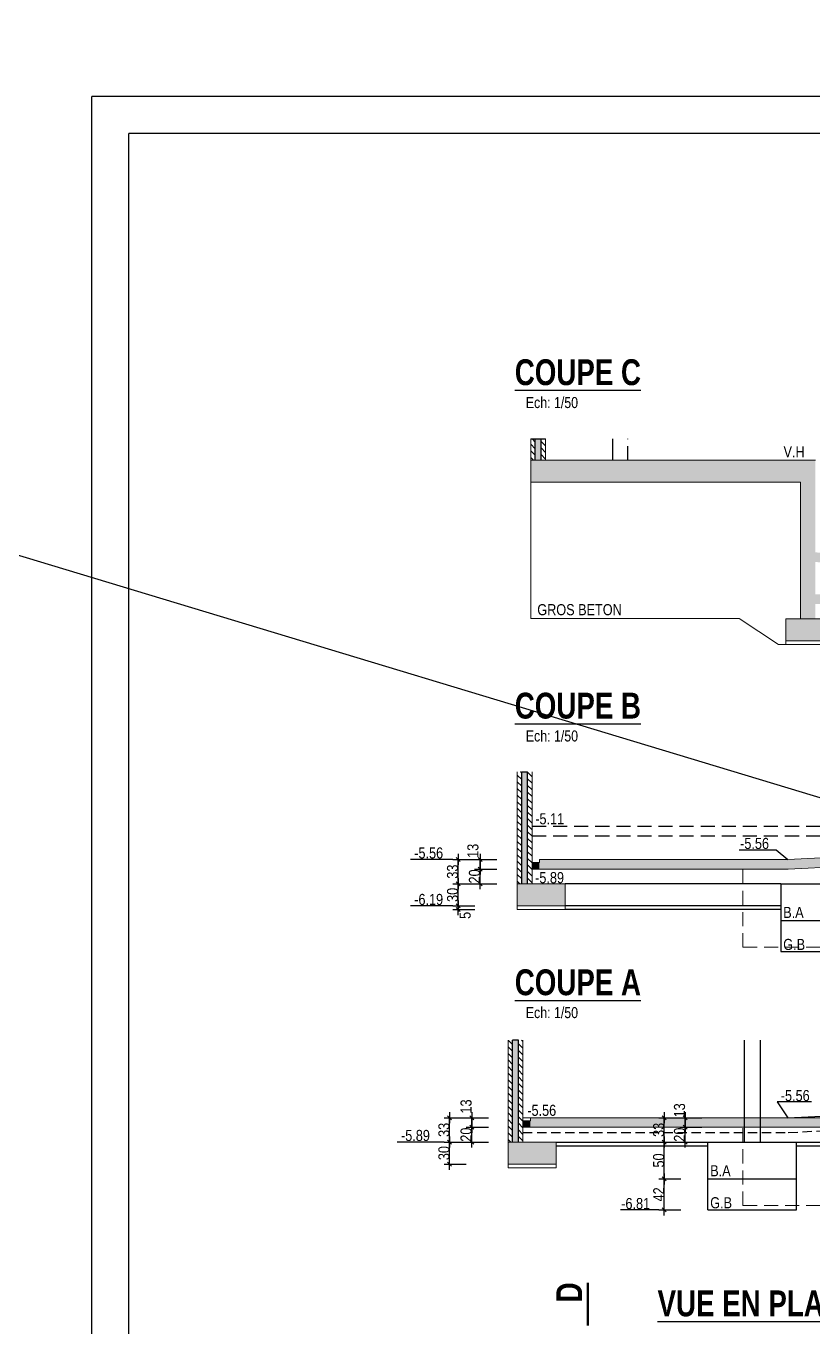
# Model space of a CAD drawing. Header units: centimetres. Extents: x -4990 to 114398, y -61489 to -12305.
# Drawn here: x 55209 to 56275, y -18482 to -16719 of the extents above; entities that cross this region are included whole.
import ezdxf
from ezdxf.enums import TextEntityAlignment as Align

# ---------------------------------------------------------------- set-up
doc = ezdxf.new("R2010")
doc.units = ezdxf.units.CM
doc.header["$LTSCALE"] = 0.5
doc.linetypes.add('CACHEX2', pattern=[19.05, 12.7, -6.35])
doc.layers.get('DEFPOINTS').update_dxf_attribs({"linetype": 'CONTINUOUS'})
for name, color, linetype in [('01_cote_gen', 4, 'CONTINUOUS'), ('01_linteaux', 2, 'CONTINUOUS'), ('01_poch_murs', 253, 'CONTINUOUS'), ('01_texte', 230, 'CONTINUOUS'), ('AA_COTES', 2, 'CONTINUOUS')]:
    doc.layers.add(name, color=color, linetype=linetype)
doc.layers.add('01_murs_coup', color=5, linetype='CONTINUOUS', lineweight=60)
doc.layers.add('01_sem', color=42, linetype='CONTINUOUS', lineweight=15)
doc.styles.add('ARIAL NA', font='ARIALN.TTF')
doc.styles.add('impact', font='impact.ttf')
doc.styles.add('MATTE_TXT', font='arial.ttf')
doc.styles.add('STYLE2', font='ARIALN.TTF')
doc.dimstyles.new('JB50', dxfattribs={"dimscale": 0.1, "dimtxt": 150, "dimasz": 15, "dimexe": 0.1, "dimexo": 0.1, "dimgap": 0.09, "dimtad": 1, "dimdec": 1, "dimdsep": 46, "dimtxsty": 'STYLE2', "dimblk1": 'BOND_G', "dimblk2": 'BOND_D', "dimsah": 1, "dimcen": 1.5, "dimdle": 0.01, "dimse1": 1, "dimse2": 1, "dimclrd": 4, "dimclre": 2, "dimclrt": 6, "dimazin": 2, "dimtfac": 2.333333, "dimtdec": 1, "dimtix": 1, "dimtmove": 2, "dimatfit": 3, "dimldrblk": 'BOND_G', "dimfxl": 1, "dimtolj": 1, "dimtzin": 0, "dimarcsym": 0})

# ---------------------------------------------------------------- blocks, each defined once
blk = doc.blocks.new('BOND_G')
at = {"layer": 'AA_COTES', "color": 0}
for p, q in [((0, -5), (0, 15)), ((5, 0), (-5, 0)), ((1.8, 1.8), (-1.8, -1.8))]:
    blk.add_line(p, q, dxfattribs=at)
blk = doc.blocks.new('BOND_D')
at = {"layer": 'AA_COTES', "color": 0}
for p, q in [((5, 0), (-5, 0)), ((-1.8, -1.8), (1.8, 1.8)), ((0, 5), (0, -15))]:
    blk.add_line(p, q, dxfattribs=at)
blk = doc.blocks.new('*D1109')
at = {"layer": '01_cote_gen', "color": 4, "lineweight": -2, "transparency": 16777216}
blk.add_line((55794.5, -17910.1), (55794.5, -17883.1), dxfattribs=at)
at = {"layer": 'DEFPOINTS', "color": 0, "transparency": 16777216}
for p in [(55794.5, -17881.6), (55877.5, -17881.6), (55877.5, -17911.6)]:
    blk.add_point(p, dxfattribs=at)
at = {"layer": '01_cote_gen', "color": 4, "lineweight": -2, "transparency": 16777216, "xscale": 1.5, "yscale": 1.5, "zscale": 1.5}
for name, p, rotation in [('BOND_D', (55794.5, -17881.6), 90), ('BOND_G', (55794.5, -17911.6), 270)]:
    blk.add_blockref(name, p, dxfattribs=dict(at, rotation=rotation))
at = {"layer": '01_cote_gen', "color": 6, "transparency": 16777216, "insert": (55786.9, -17896.6), "char_height": 15, "attachment_point": 5, "rotation": 90, "style": 'STYLE2'}
blk.add_mtext('\\A1;30', dxfattribs=at)
blk = doc.blocks.new('*D1110')
at = {"layer": '01_cote_gen', "color": 4, "lineweight": -2, "transparency": 16777216}
blk.add_line((55824.2, -17880.1), (55824.2, -17863.1), dxfattribs=at)
at = {"layer": 'DEFPOINTS', "color": 0, "transparency": 16777216}
for p in [(55824.2, -17861.6), (55908.2, -17861.6), (55908.2, -17881.6)]:
    blk.add_point(p, dxfattribs=at)
at = {"layer": '01_cote_gen', "color": 4, "lineweight": -2, "transparency": 16777216, "xscale": 1.5, "yscale": 1.5, "zscale": 1.5}
for name, p, rotation in [('BOND_D', (55824.2, -17861.6), 90), ('BOND_G', (55824.2, -17881.6), 270)]:
    blk.add_blockref(name, p, dxfattribs=dict(at, rotation=rotation))
at = {"layer": '01_cote_gen', "color": 6, "transparency": 16777216, "insert": (55816.6, -17871.6), "char_height": 15, "attachment_point": 5, "rotation": 90, "style": 'STYLE2'}
blk.add_mtext('\\A1;20', dxfattribs=at)
blk = doc.blocks.new('*D1111')
at = {"layer": '01_cote_gen', "color": 4, "lineweight": -2, "transparency": 16777216}
blk.add_line((55824.2, -17860.1), (55824.2, -17850.1), dxfattribs=at)
at = {"layer": 'DEFPOINTS', "color": 0, "transparency": 16777216}
for p in [(55824.2, -17848.6), (55952, -17848.6), (55952, -17861.6)]:
    blk.add_point(p, dxfattribs=at)
at = {"layer": '01_cote_gen', "color": 4, "lineweight": -2, "transparency": 16777216, "xscale": 1.5, "yscale": 1.5, "zscale": 1.5}
for name, p, rotation in [('BOND_D', (55824.2, -17848.6), 90), ('BOND_G', (55824.2, -17861.6), 270)]:
    blk.add_blockref(name, p, dxfattribs=dict(at, rotation=rotation))
at = {"layer": '01_cote_gen', "color": 6, "transparency": 16777216, "insert": (55814.5, -17836.9), "char_height": 15, "attachment_point": 5, "rotation": 90, "style": 'STYLE2'}
blk.add_mtext('\\A1;13', dxfattribs=at)
blk = doc.blocks.new('*D1112')
at = {"layer": '01_cote_gen', "color": 4, "lineweight": -2, "transparency": 16777216}
blk.add_line((55794.5, -17880.1), (55794.5, -17850.1), dxfattribs=at)
at = {"layer": 'DEFPOINTS', "color": 0, "transparency": 16777216}
for p in [(55794.5, -17848.6), (55816.7, -17848.6), (55816.7, -17881.6)]:
    blk.add_point(p, dxfattribs=at)
at = {"layer": '01_cote_gen', "color": 4, "lineweight": -2, "transparency": 16777216, "xscale": 1.5, "yscale": 1.5, "zscale": 1.5}
for name, p, rotation in [('BOND_D', (55794.5, -17848.6), 90), ('BOND_G', (55794.5, -17881.6), 270)]:
    blk.add_blockref(name, p, dxfattribs=dict(at, rotation=rotation))
at = {"layer": '01_cote_gen', "color": 6, "transparency": 16777216, "insert": (55786.9, -17865.1), "char_height": 15, "attachment_point": 5, "rotation": 90, "style": 'STYLE2'}
blk.add_mtext('\\A1;33', dxfattribs=at)
blk = doc.blocks.new('*D1113')
at = {"layer": '01_cote_gen', "color": 4, "lineweight": -2, "transparency": 16777216}
blk.add_line((55794.5, -17915.1), (55794.5, -17913.1), dxfattribs=at)
at = {"layer": 'DEFPOINTS', "color": 0, "transparency": 16777216}
for p in [(55794.5, -17911.6), (55874.6, -17911.6), (55874.6, -17916.6)]:
    blk.add_point(p, dxfattribs=at)
at = {"layer": '01_cote_gen', "color": 4, "lineweight": -2, "transparency": 16777216, "xscale": 1.5, "yscale": 1.5, "zscale": 1.5}
for name, p, rotation in [('BOND_D', (55794.5, -17911.6), 90), ('BOND_G', (55794.5, -17916.6), 270)]:
    blk.add_blockref(name, p, dxfattribs=dict(at, rotation=rotation))
at = {"layer": '01_cote_gen', "color": 6, "transparency": 16777216, "insert": (55804, -17924.4), "char_height": 15, "attachment_point": 5, "rotation": 90, "style": 'STYLE2'}
blk.add_mtext('\\A1;5', dxfattribs=at)
blk = doc.blocks.new('*D1431')
at = {"layer": '01_cote_gen', "color": 4, "lineweight": -2, "transparency": 16777216}
blk.add_line((55782.8, -18230.2), (55782.8, -18200.2), dxfattribs=at)
at = {"layer": 'DEFPOINTS', "color": 0, "transparency": 16777216}
for p in [(55782.8, -18198.7), (55933.3, -18198.7), (55933.3, -18231.7)]:
    blk.add_point(p, dxfattribs=at)
at = {"layer": '01_cote_gen', "color": 4, "lineweight": -2, "transparency": 16777216, "xscale": 1.5, "yscale": 1.5, "zscale": 1.5}
for name, p, rotation in [('BOND_D', (55782.8, -18198.7), 90), ('BOND_G', (55782.8, -18231.7), 270)]:
    blk.add_blockref(name, p, dxfattribs=dict(at, rotation=rotation))
at = {"layer": '01_cote_gen', "color": 6, "transparency": 16777216, "insert": (55775.2, -18215.2), "char_height": 15, "attachment_point": 5, "rotation": 90, "style": 'STYLE2'}
blk.add_mtext('\\A1;33', dxfattribs=at)
blk = doc.blocks.new('*D1432')
at = {"layer": '01_cote_gen', "color": 4, "lineweight": -2, "transparency": 16777216}
blk.add_line((55812.9, -18230.2), (55812.9, -18213.2), dxfattribs=at)
at = {"layer": 'DEFPOINTS', "color": 0, "transparency": 16777216}
for p in [(55812.9, -18211.7), (55907.2, -18211.7), (55907.2, -18231.7)]:
    blk.add_point(p, dxfattribs=at)
at = {"layer": '01_cote_gen', "color": 4, "lineweight": -2, "transparency": 16777216, "xscale": 1.5, "yscale": 1.5, "zscale": 1.5}
for name, p, rotation in [('BOND_D', (55812.9, -18211.7), 90), ('BOND_G', (55812.9, -18231.7), 270)]:
    blk.add_blockref(name, p, dxfattribs=dict(at, rotation=rotation))
at = {"layer": '01_cote_gen', "color": 6, "transparency": 16777216, "insert": (55805.2, -18221.7), "char_height": 15, "attachment_point": 5, "rotation": 90, "style": 'STYLE2'}
blk.add_mtext('\\A1;20', dxfattribs=at)
blk = doc.blocks.new('*D1433')
at = {"layer": '01_cote_gen', "color": 4, "lineweight": -2, "transparency": 16777216}
blk.add_line((55812.9, -18210.2), (55812.9, -18200.2), dxfattribs=at)
at = {"layer": 'DEFPOINTS', "color": 0, "transparency": 16777216}
for p in [(55805.3, -18198.7), (55812.9, -18198.7), (55830.2, -18211.7)]:
    blk.add_point(p, dxfattribs=at)
at = {"layer": '01_cote_gen', "color": 4, "lineweight": -2, "transparency": 16777216, "xscale": 1.5, "yscale": 1.5, "zscale": 1.5}
for name, p, rotation in [('BOND_D', (55812.9, -18198.7), 90), ('BOND_G', (55812.9, -18211.7), 270)]:
    blk.add_blockref(name, p, dxfattribs=dict(at, rotation=rotation))
at = {"layer": '01_cote_gen', "color": 6, "transparency": 16777216, "insert": (55805.2, -18183.5), "char_height": 15, "attachment_point": 5, "rotation": 90, "style": 'STYLE2'}
blk.add_mtext('\\A1;13', dxfattribs=at)
blk = doc.blocks.new('*D1434')
at = {"layer": '01_cote_gen', "color": 4, "lineweight": -2, "transparency": 16777216}
blk.add_line((55782.8, -18260.2), (55782.8, -18233.2), dxfattribs=at)
at = {"layer": 'DEFPOINTS', "color": 0, "transparency": 16777216}
for p in [(55782.8, -18231.7), (55897.4, -18231.7), (55897.4, -18261.7)]:
    blk.add_point(p, dxfattribs=at)
at = {"layer": '01_cote_gen', "color": 4, "lineweight": -2, "transparency": 16777216, "xscale": 1.5, "yscale": 1.5, "zscale": 1.5}
for name, p, rotation in [('BOND_D', (55782.8, -18231.7), 90), ('BOND_G', (55782.8, -18261.7), 270)]:
    blk.add_blockref(name, p, dxfattribs=dict(at, rotation=rotation))
at = {"layer": '01_cote_gen', "color": 6, "transparency": 16777216, "insert": (55775.2, -18246.7), "char_height": 15, "attachment_point": 5, "rotation": 90, "style": 'STYLE2'}
blk.add_mtext('\\A1;30', dxfattribs=at)
blk = doc.blocks.new('*D1437')
at = {"layer": '01_cote_gen', "color": 4, "lineweight": -2, "transparency": 16777216}
blk.add_line((56073.9, -18230.2), (56073.9, -18200.2), dxfattribs=at)
at = {"layer": 'DEFPOINTS', "color": 0, "transparency": 16777216}
for p in [(56073.9, -18198.7), (56133, -18198.7), (56133, -18231.7)]:
    blk.add_point(p, dxfattribs=at)
at = {"layer": '01_cote_gen', "color": 4, "lineweight": -2, "transparency": 16777216, "xscale": 1.5, "yscale": 1.5, "zscale": 1.5}
for name, p, rotation in [('BOND_D', (56073.9, -18198.7), 90), ('BOND_G', (56073.9, -18231.7), 270)]:
    blk.add_blockref(name, p, dxfattribs=dict(at, rotation=rotation))
at = {"layer": '01_cote_gen', "color": 6, "transparency": 16777216, "insert": (56066.3, -18215.2), "char_height": 15, "attachment_point": 5, "rotation": 90, "style": 'STYLE2'}
blk.add_mtext('\\A1;33', dxfattribs=at)
blk = doc.blocks.new('*D1438')
at = {"layer": '01_cote_gen', "color": 4, "lineweight": -2, "transparency": 16777216}
blk.add_line((56102.3, -18230.2), (56102.3, -18213.2), dxfattribs=at)
at = {"layer": 'DEFPOINTS', "color": 0, "transparency": 16777216}
for p in [(56102.3, -18211.7), (56117.3, -18211.7), (56117.3, -18231.7)]:
    blk.add_point(p, dxfattribs=at)
at = {"layer": '01_cote_gen', "color": 4, "lineweight": -2, "transparency": 16777216, "xscale": 1.5, "yscale": 1.5, "zscale": 1.5}
for name, p, rotation in [('BOND_D', (56102.3, -18211.7), 90), ('BOND_G', (56102.3, -18231.7), 270)]:
    blk.add_blockref(name, p, dxfattribs=dict(at, rotation=rotation))
at = {"layer": '01_cote_gen', "color": 6, "transparency": 16777216, "insert": (56094.6, -18221.7), "char_height": 15, "attachment_point": 5, "rotation": 90, "style": 'STYLE2'}
blk.add_mtext('\\A1;20', dxfattribs=at)
blk = doc.blocks.new('*D1439')
at = {"layer": '01_cote_gen', "color": 4, "lineweight": -2, "transparency": 16777216}
blk.add_line((56102.3, -18210.2), (56102.3, -18200.2), dxfattribs=at)
at = {"layer": 'DEFPOINTS', "color": 0, "transparency": 16777216}
for p in [(56102.3, -18198.7), (56112.5, -18198.7), (56112.5, -18211.7)]:
    blk.add_point(p, dxfattribs=at)
at = {"layer": '01_cote_gen', "color": 4, "lineweight": -2, "transparency": 16777216, "xscale": 1.5, "yscale": 1.5, "zscale": 1.5}
for name, p, rotation in [('BOND_D', (56102.3, -18198.7), 90), ('BOND_G', (56102.3, -18211.7), 270)]:
    blk.add_blockref(name, p, dxfattribs=dict(at, rotation=rotation))
at = {"layer": '01_cote_gen', "color": 6, "transparency": 16777216, "insert": (56094.6, -18188.7), "char_height": 15, "attachment_point": 5, "rotation": 90, "style": 'STYLE2'}
blk.add_mtext('\\A1;13', dxfattribs=at)
blk = doc.blocks.new('*D1440')
at = {"layer": '01_cote_gen', "color": 4, "lineweight": -2, "transparency": 16777216}
blk.add_line((56073.9, -18280.2), (56073.9, -18233.2), dxfattribs=at)
at = {"layer": 'DEFPOINTS', "color": 0, "transparency": 16777216}
for p in [(56073.9, -18231.7), (56135.7, -18231.7), (56135.7, -18281.7)]:
    blk.add_point(p, dxfattribs=at)
at = {"layer": '01_cote_gen', "color": 4, "lineweight": -2, "transparency": 16777216, "xscale": 1.5, "yscale": 1.5, "zscale": 1.5}
for name, p, rotation in [('BOND_D', (56073.9, -18231.7), 90), ('BOND_G', (56073.9, -18281.7), 270)]:
    blk.add_blockref(name, p, dxfattribs=dict(at, rotation=rotation))
at = {"layer": '01_cote_gen', "color": 6, "transparency": 16777216, "insert": (56066.3, -18256.7), "char_height": 15, "attachment_point": 5, "rotation": 90, "style": 'STYLE2'}
blk.add_mtext('\\A1;50', dxfattribs=at)
blk = doc.blocks.new('*D1461')
at = {"layer": '01_cote_gen', "color": 4, "lineweight": -2, "transparency": 16777216}
blk.add_line((56481.6, -17308.7), (56481.6, -17335.7), dxfattribs=at)
at = {"layer": 'DEFPOINTS', "color": 0, "transparency": 16777216}
for p in [(56205, -17307.2), (56205, -17337.2), (56481.6, -17337.2)]:
    blk.add_point(p, dxfattribs=at)
at = {"layer": '01_cote_gen', "color": 4, "lineweight": -2, "transparency": 16777216, "xscale": 1.5, "yscale": 1.5, "zscale": 1.5}
for name, p, rotation in [('BOND_G', (56481.6, -17307.2), 90), ('BOND_D', (56481.6, -17337.2), 270)]:
    blk.add_blockref(name, p, dxfattribs=dict(at, rotation=rotation))
at = {"layer": '01_cote_gen', "color": 6, "transparency": 16777216, "insert": (56473.9, -17322.2), "char_height": 15, "attachment_point": 5, "rotation": 90, "style": 'STYLE2'}
blk.add_mtext('\\A1;30', dxfattribs=at)
blk = doc.blocks.new('*D1609')
at = {"layer": '01_cote_gen', "color": 4, "lineweight": -2, "transparency": 16777216}
blk.add_line((56073.9, -18322.2), (56073.9, -18283.2), dxfattribs=at)
at = {"layer": 'DEFPOINTS', "color": 0, "transparency": 16777216}
for p in [(56073.9, -18281.7), (56133, -18281.7), (56133, -18323.7)]:
    blk.add_point(p, dxfattribs=at)
at = {"layer": '01_cote_gen', "color": 4, "lineweight": -2, "transparency": 16777216, "xscale": 1.5, "yscale": 1.5, "zscale": 1.5}
for name, p, rotation in [('BOND_D', (56073.9, -18281.7), 90), ('BOND_G', (56073.9, -18323.7), 270)]:
    blk.add_blockref(name, p, dxfattribs=dict(at, rotation=rotation))
at = {"layer": '01_cote_gen', "color": 6, "transparency": 16777216, "insert": (56066.4, -18302.7), "char_height": 15, "attachment_point": 5, "rotation": 90, "style": 'STYLE2'}
blk.add_mtext('\\A1;42', dxfattribs=at)

msp = doc.modelspace()

# ---------------------------------------------------------------- hatches: boundary and pattern name
at = {"layer": '01_linteaux'}
h = msp.add_hatch(dxfattribs=at)
h.set_pattern_fill('ANSI31', color=256, scale=2, angle=-90)
h.set_pattern_definition([(315, (-9353.511, 598.787), (4.49012806, 4.49012806), [])])
h.paths.add_polyline_path([(55898.891, -17278.451), (55892.891, -17278.451), (55892.891, -17307.214), (55898.891, -17307.214)])
h.paths.add_polyline_path([(55912.891, -17278.451), (55906.891, -17278.451), (55906.891, -17307.214), (55912.891, -17307.214)])
h = msp.add_hatch(dxfattribs=at)
h.set_pattern_fill('ANSI31', color=256, scale=2, angle=-90)
h.set_pattern_definition([(315, (-9371.778, 24.4486), (4.49012806, 4.49012806), [])])
h.paths.add_polyline_path([(55880.623, -17729.61), (55874.623, -17729.61), (55874.623, -17881.552), (55880.623, -17881.552)])
h.paths.add_polyline_path([(55894.623, -17729.955), (55888.623, -17729.955), (55888.623, -17881.552), (55894.623, -17881.552)])
h = msp.add_hatch(dxfattribs=at)
h.set_pattern_fill('ANSI31', color=256, scale=2, angle=-90)
h.set_pattern_definition([(315, (-9384.116, -325.7366), (4.49012806, 4.49012806), [])])
h.paths.add_polyline_path([(55868.286, -18093.869), (55862.286, -18093.869), (55862.286, -18231.737), (55868.286, -18231.737)])
h.paths.add_polyline_path([(55882.286, -18093.766), (55876.286, -18093.766), (55876.286, -18231.737), (55882.286, -18231.737)])
at = {"layer": '01_poch_murs'}
h = msp.add_hatch(color=256, dxfattribs=at)
h.dxf.hatch_style = 1
h.paths.add_polyline_path([(55906.891, -17278.451), (55898.891, -17278.451), (55898.891, -17307.214), (55906.891, -17307.214)])
h = msp.add_hatch(color=256, dxfattribs=at)
h.dxf.hatch_style = 1
h.paths.add_polyline_path([(55912.896, -17307.214), (55892.891, -17307.214)], flags=16)
h.paths.add_polyline_path([(56278.678, -17307.214), (55892.891, -17307.214), (55892.891, -17337.214), (56258.678, -17337.214), (56258.678, -17522.214), (56278.678, -17522.214)])
h.paths.add_polyline_path([(56298.678, -17522.214), (56238.678, -17522.214), (56238.678, -17552.214), (56298.678, -17552.214)])
h.paths.add_polyline_path([(57994.726, -17491.214), (57984.726, -17491.214), (57984.726, -17489.214), (57494.726, -17489.214), (57301.603, -17491.214), (57066.855, -17491.214), (56890.342, -17489.214), (56278.678, -17489.214), (56278.678, -17502.214), (56890.269, -17502.214), (57066.781, -17504.214), (57301.67, -17504.214), (57494.793, -17502.214), (57994.726, -17502.214)])
h.paths.add_polyline_path([(56278.678, -17432.214), (56278.678, -17445.27), (56750.235, -17489.214), (56890.342, -17489.214)])
h = msp.add_hatch(color=256, dxfattribs=at)
h.dxf.hatch_style = 1
h.paths.add_polyline_path([(55888.623, -17729.955), (55880.623, -17729.955), (55880.623, -17881.552), (55888.623, -17881.552)])
h = msp.add_hatch(color=256, dxfattribs=at)
h.dxf.hatch_style = 1
h.paths.add_polyline_path([(55939.623, -17881.552), (55874.623, -17881.552), (55874.623, -17911.552), (55939.623, -17911.552)])
h.paths.add_polyline_path([(56741.789, -17836.555), (57023.793, -17839.49), (57023.793, -17866.552), (57083.793, -17866.552), (57083.793, -17839.552), (58005.454, -17839.552), (58005.454, -17866.552), (58065.454, -17866.552), (58065.454, -17839.489), (58334.772, -17836.553), (58334.772, -17823.552), (58059.454, -17826.552), (58059.454, -17830.552), (58055.454, -17830.552), (58055.454, -17856.552), (58015.454, -17856.552), (58015.454, -17830.552), (58011.454, -17830.552), (58011.454, -17826.552), (57077.793, -17826.552), (57077.793, -17830.552), (57073.793, -17830.552), (57073.793, -17856.552), (57033.793, -17856.552), (57033.793, -17830.552), (57029.793, -17830.552), (57029.793, -17826.552), (56741.532, -17823.552), (56241.532, -17848.552), (55904.629, -17848.552), (55904.629, -17861.552), (56241.857, -17861.552)])
h = msp.add_hatch(color=256, dxfattribs=at)
h.dxf.hatch_style = 1
h.paths.add_polyline_path([(55904.629, -17852.552), (55894.629, -17852.552), (55894.629, -17861.552), (55904.629, -17861.552)])
h = msp.add_hatch(color=256, dxfattribs=at)
h.dxf.hatch_style = 1
h.paths.add_polyline_path([(55876.291, -18093.737), (55868.286, -18093.737), (55868.286, -18231.737), (55876.286, -18231.737), (55876.286, -18116.737)])
h = msp.add_hatch(color=256, dxfattribs=at)
h.dxf.hatch_style = 1
h.paths.add_polyline_path([(56721.532, -18173.737), (56449.532, -18173.737), (56449.532, -18198.737), (55892.291, -18198.737), (55892.291, -18211.737), (56471.532, -18211.737), (56471.532, -18186.737), (56721.532, -18186.737)])
h.paths.add_polyline_path([(57215.532, -18171.737), (56739.532, -18171.737), (56739.532, -18184.737), (57215.532, -18184.737)])
h.paths.add_polyline_path([(57073.012, -18206.737), (57013.012, -18206.737), (57013.012, -18236.737), (57073.012, -18236.737)])
h.paths.add_polyline_path([(57266.012, -18206.737), (57186.012, -18206.737), (57186.012, -18236.737), (57266.012, -18236.737)])
h.paths.add_polyline_path([(57285.512, -18281.737), (56983.512, -18281.737), (56983.512, -18331.737), (57285.512, -18331.737)])
h = msp.add_hatch(color=256, dxfattribs=at)
h.dxf.hatch_style = 1
h.paths.add_polyline_path([(55892.291, -18202.737), (55882.291, -18202.737), (55882.291, -18211.737), (55892.291, -18211.737)])
h = msp.add_hatch(color=256, dxfattribs=at)
h.dxf.hatch_style = 1
h.paths.add_polyline_path([(55927.286, -18231.737), (55862.286, -18231.737), (55862.286, -18261.737), (55927.286, -18261.737)])

# ---------------------------------------------------------------- linework, layer by layer
at = {"layer": '01_cote_gen'}
for p in [(61237.934, -16814.429), (55297.934, -21014.429)]:
    msp.add_line(p, (55297.934, -16814.429), dxfattribs=at)
at = {"layer": '01_linteaux'}
for p, q in [((55898.891, -17307.214), (55898.891, -17278.451)), ((55898.891, -17307.214), (55898.891, -17278.451)), ((55906.891, -17307.214), (55906.891, -17278.451)), ((55906.896, -17307.214), (55906.896, -17278.451)), ((56004.206, -17307.214), (56004.206, -17278.451)), ((55880.623, -17881.552), (55880.623, -17729.955)), ((55888.623, -17881.552), (55888.623, -17729.955)), ((56232.013, -17881.552), (55939.623, -17881.552)), ((56232.013, -17881.552), (56362.013, -17881.552)), ((56232.013, -17881.552), (56232.013, -17931.552)), ((56232.013, -17911.552), (55939.623, -17911.552)), ((56232.013, -17916.552), (55939.623, -17916.552)), ((56232.013, -17931.552), (56362.013, -17931.552)), ((56232.013, -17931.552), (56232.013, -17973.552)), ((56232.013, -17973.552), (56362.013, -17973.552)), ((55868.286, -18231.737), (55868.286, -18093.737)), ((55876.291, -18231.737), (55876.291, -18093.737)), ((56182.532, -18231.737), (56182.532, -18093.737)), ((56204.532, -18231.737), (56204.532, -18093.737)), ((55868.286, -18231.737), (55868.286, -18116.737)), ((55876.286, -18231.737), (55876.286, -18116.737)), ((56241.532, -18198.737), (56449.532, -18188.337)), ((55927.286, -18231.737), (56133.012, -18231.737)), ((55927.286, -18236.737), (56133.012, -18236.737)), ((56133.012, -18323.737), (56133.012, -18231.737)), ((56133.012, -18231.737), (56253.012, -18231.737)), ((56253.012, -18323.737), (56253.012, -18231.737)), ((56253.012, -18231.737), (56400.012, -18231.737)), ((56253.012, -18236.737), (56400.012, -18236.737)), ((56133.012, -18281.737), (56253.012, -18281.737)), ((56133.012, -18323.737), (56253.012, -18323.737))]:
    msp.add_line(p, q, dxfattribs=at)
at = {"layer": '01_linteaux', "linetype": 'CACHEX2', "ltscale": 3}
for p, q in [((56024.676, -17307.214), (56024.676, -17278.451)), ((55894.629, -17803.552), (56287.533, -17803.552)), ((55894.629, -17816.552), (56287.533, -17816.552))]:
    msp.add_line(p, q, dxfattribs=at)
at = {"layer": '01_linteaux', "linetype": 'CACHEX2', "ltscale": 2}
for p, q in [((56242.032, -18218.737), (56742.032, -18193.737)), ((55882.291, -18218.737), (56242.032, -18218.737))]:
    msp.add_line(p, q, dxfattribs=at)
at = {"layer": '01_murs_coup', "linetype": 'Continuous', "lineweight": 0}
for p, q in [((55892.891, -17337.214), (55892.891, -17278.451)), ((55912.896, -17307.214), (55912.896, -17278.451)), ((55892.891, -17307.214), (56278.678, -17307.214)), ((55892.891, -17337.214), (56258.678, -17337.214)), ((55892.891, -17337.214), (55892.891, -17521.808)), ((56258.678, -17522.214), (56258.678, -17337.214)), ((56175.57, -17521.808), (55892.891, -17521.808)), ((56228.678, -17557.214), (56175.57, -17521.808)), ((56238.678, -17557.214), (56238.678, -17522.214)), ((56238.678, -17522.214), (56298.678, -17522.214)), ((56228.678, -17557.214), (56298.678, -17557.214)), ((56238.678, -17552.214), (56298.678, -17552.214)), ((55874.623, -17729.777), (55874.623, -17916.552)), ((55894.629, -17729.777), (55894.629, -17881.552)), ((56241.532, -17848.552), (56741.532, -17823.552)), ((55904.629, -17848.552), (56241.532, -17848.552)), ((55904.629, -17848.552), (55904.629, -17852.552)), ((56241.857, -17861.552), (56741.789, -17836.555)), ((55894.629, -17852.552), (55904.629, -17852.552)), ((55894.629, -17861.552), (56241.857, -17861.552)), ((55874.623, -17881.552), (55939.623, -17881.552)), ((55939.623, -17881.552), (55939.623, -17916.552)), ((55874.623, -17911.552), (55939.623, -17911.552)), ((55874.623, -17916.552), (55939.623, -17916.552)), ((55862.286, -18266.737), (55862.286, -18093.737)), ((55882.291, -18231.737), (55882.291, -18093.737)), ((55882.291, -18198.737), (56449.532, -18198.737)), ((55892.291, -18202.737), (55892.291, -18198.737)), ((55882.291, -18202.737), (55892.291, -18202.737)), ((55882.291, -18211.737), (56471.532, -18211.737)), ((55862.286, -18231.737), (55927.286, -18231.737)), ((55927.286, -18266.737), (55927.286, -18231.737)), ((55862.286, -18261.737), (55927.286, -18261.737)), ((55862.286, -18266.737), (55927.286, -18266.737))]:
    msp.add_line(p, q, dxfattribs=at)
at = {"layer": '01_poch_murs'}
for p, q in [((38231.258, -12305.364), (67318.905, -21101.173)), ((55892.891, -17278.451), (55912.896, -17278.451)), ((55880.623, -17729.955), (55888.623, -17729.955)), ((55876.291, -18093.737), (55868.286, -18093.737))]:
    msp.add_line(p, q, dxfattribs=at)
at = {"layer": '01_sem', "linetype": 'CACHEX2', "ltscale": 3}
for p, q in [((56180.535, -17967.552), (56180.535, -17861.552)), ((56180.535, -17967.552), (57980.536, -17967.552)), ((56180.535, -18317.737), (56180.535, -18211.737)), ((56180.535, -18317.737), (57980.536, -18317.737))]:
    msp.add_line(p, q, dxfattribs=at)
at = {"layer": '01_texte'}
for p, q in [((61187.934, -16864.429), (55347.934, -16864.429)), ((55347.934, -20964.429), (55347.934, -16864.429)), ((55787.047, -17848.552), (55729.746, -17848.552)), ((56175.572, -17835.655), (56225.552, -17835.655)), ((56225.552, -17835.655), (56241.532, -17848.552)), ((55787.047, -17911.552), (55729.746, -17911.552)), ((56273.485, -18177.357), (56226.894, -18177.357)), ((56226.894, -18177.357), (56241.532, -18198.737)), ((55775.35, -18231.737), (55711.814, -18231.737)), ((56066.419, -18323.737), (56014.438, -18323.737))]:
    msp.add_line(p, q, dxfattribs=at)
at = {"layer": '01_texte', "const_width": 3}
msp.add_lwpolyline([(55970.18, -18422.288), (55970.18, -18480.788)], dxfattribs=at)

# ---------------------------------------------------------------- texts
at = {"layer": '01_texte', "style": 'impact'}
for s, p in [('%%UCOUPE C', (55956.745, -17216.051)), ('%%UCOUPE B', (55956.745, -17668.079)), ('%%UCOUPE A', (55956.745, -18043.107)), ('%%UVUE EN PLAN', (56190.953, -18478.428))]:
    msp.add_text(s, height=35, dxfattribs=at).set_placement(p, align=Align.BOTTOM_CENTER)
at = {"layer": '01_texte', "style": 'MATTE_TXT', "width": 0.8}
for p in [(55921.565, -17241.168), (55921.565, -17693.196), (55921.565, -18068.224)]:
    msp.add_text('Ech: 1/50', height=15, dxfattribs=at).set_placement(p, align=Align.BOTTOM_CENTER)
at = {"layer": '01_texte', "style": 'ARIAL NA'}
for s, p in [('V.H', (56235.548, -17303.406)), ('GROS BETON', (55901.709, -17517.464)), ('-5.11', (55898.977, -17800.953)), ('-5.56', (56176.692, -17834.346)), ('-5.56', (55734.897, -17847.3)), ('-5.89', (55898.774, -17880.784)), ('-6.19', (55734.897, -17910.3)), ('B.A', (56235.144, -17927.893)), ('G.B', (56235.144, -17971.32)), ('-5.56', (56231.833, -18176.194)), ('-5.56', (55888.162, -18196.207)), ('-5.89', (55716.965, -18230.282)), ('B.A', (56136.143, -18278.078)), ('-6.81', (56015.516, -18322.574)), ('G.B', (56136.143, -18321.505))]:
    msp.add_text(s, height=15, dxfattribs=at).set_placement(p)
at = {"layer": '01_texte', "style": 'impact'}
msp.add_text('D', height=35, rotation=90, dxfattribs=at).set_placement((55973.033, -18435.494), align=Align.BOTTOM_CENTER)

# ---------------------------------------------------------------- dimensions: what is measured, and where the dimension line sits
at = {"layer": '01_cote_gen'}
for base, p1, p2, picture, middle in [((56481.592, -17337.214), (56204.966, -17307.214), (56204.966, -17337.214), '*D1461', (56473.925, -17322.214)), ((55794.547, -17848.552), (55816.718, -17881.552), (55816.718, -17848.552), '*D1112', (55786.879, -17865.052)), ((55824.218, -17861.552), (55908.23, -17881.552), (55908.23, -17861.552), '*D1110', (55816.551, -17871.552)), ((55794.547, -17881.552), (55877.452, -17911.552), (55877.452, -17881.552), '*D1109', (55786.879, -17896.552)), ((55782.85, -18198.737), (55933.317, -18231.737), (55933.317, -18198.737), '*D1431', (55775.182, -18215.237)), ((56073.919, -18198.737), (56133.012, -18231.737), (56133.012, -18198.737), '*D1437', (56066.251, -18215.237)), ((55812.851, -18211.737), (55907.202, -18231.737), (55907.202, -18211.737), '*D1432', (55805.183, -18221.737)), ((56102.301, -18211.737), (56117.303, -18231.737), (56117.303, -18211.737), '*D1438', (56094.634, -18221.737)), ((55782.85, -18231.737), (55897.438, -18261.737), (55897.438, -18231.737), '*D1434', (55775.182, -18246.737)), ((56073.919, -18231.737), (56135.664, -18281.737), (56135.664, -18231.737), '*D1440', (56066.251, -18256.737)), ((56073.919, -18281.737), (56133.012, -18323.737), (56133.012, -18281.737), '*D1609', (56066.379, -18302.737))]:
    dim = msp.add_linear_dim(base=base, p1=p1, p2=p2, angle=90, dimstyle='JB50', dxfattribs=at)
    dim.commit()
    dim.dimension.update_dxf_attribs({"geometry": picture, "text_midpoint": middle})
for base, p1, p2, picture, middle in [((55824.218, -17848.552), (55951.962, -17861.552), (55951.962, -17848.552), '*D1111', (55814.46, -17836.861)), ((55794.547, -17911.552), (55874.623, -17916.552), (55874.623, -17911.552), '*D1113', (55804.037, -17924.378)), ((55812.851, -18198.737), (55830.243, -18211.737), (55805.35, -18198.737), '*D1433', (55805.183, -18183.509)), ((56102.301, -18198.737), (56112.453, -18211.737), (56112.453, -18198.737), '*D1439', (56094.634, -18188.681))]:
    dim = msp.add_linear_dim(base=base, p1=p1, p2=p2, angle=90, dimstyle='JB50', dxfattribs=at)
    dim.commit()
    dim.dimension.update_dxf_attribs({"geometry": picture, "text_midpoint": middle, "dimtype": 160})

doc.saveas('drawing.dxf')
